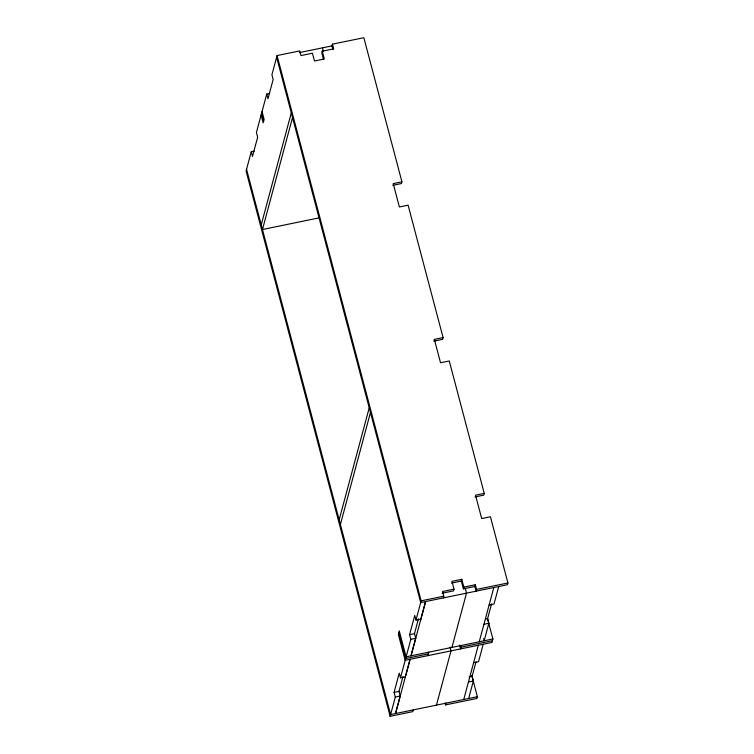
<?xml version="1.0" encoding="UTF-8"?>
<svg xmlns="http://www.w3.org/2000/svg" width="754" height="754" viewBox="0 0 754 754"><rect width="100%" height="100%" fill="white"/><g stroke="black" fill="none" stroke-linecap="round" stroke-linejoin="round"><path stroke-width="1.13" d="M254.183 151.168L251.242 151.771L246.077 171.017L390.148 716.3L412.796 711.635L413.267 709.91M269.678 93.439L266.746 94.052L256.417 132.534L257.651 137.209L252.477 156.446L251.242 151.771M392.73 185.343L401.458 183.542L401.929 181.808L363.852 37.7L332.467 44.156L333.702 48.831L322.241 51.197L324.305 58.982L314.475 61.008L312.42 53.214L300.959 55.579L299.724 50.904L277.076 55.56L271.911 74.806L273.146 79.481L267.981 98.717L266.746 94.052M261.223 224.852L291.289 112.864M292.524 117.539L262.458 229.527L319.545 217.774M322.241 51.197L321.779 52.921L323.541 59.604M332.995 49.632L332.005 45.89L332.467 44.156M339.159 519.826L369.224 407.839M340.393 524.501L370.459 412.504M443.088 337.603L434.361 339.404L433.889 341.138L442.626 339.338L443.088 337.603L408.103 205.182L399.366 206.973L393.192 183.608L401.929 181.808M390.148 716.3L395.313 697.054L394.078 692.379L399.243 673.143L400.478 677.818L405.379 676.809L410.091 659.298L395.511 713.557L400.223 696.046L398.989 691.371L402.947 676.658M400.478 677.818L410.817 639.335L409.582 634.661L414.747 615.415L415.982 620.09L420.873 619.081M415.982 620.09L421.147 600.844L277.076 55.56M420.892 619.081L425.595 601.569L411.005 655.829L415.727 638.318L414.493 633.643L418.442 618.93M427.829 655.641L428.762 652.182M443.333 597.913L443.795 596.188L442.56 591.513L454.021 589.147L451.966 581.362L461.787 579.336L463.842 587.13L463.38 588.865L474.841 586.499L475.303 584.765L463.842 587.13M454.021 589.147L453.559 590.882L442.098 593.238M434.361 339.404L440.534 362.768L449.261 360.978L484.247 493.399L483.785 495.133L475.058 496.933M463.38 588.865L461.325 581.07L461.787 579.336M436.443 705.131L451.015 650.872L450.025 647.13M451.938 647.403L466.509 593.144L465.275 588.469M471.759 675.386L477.386 696.705L476.924 698.44L445.548 704.896L446.01 703.162M461.505 645.433L460.581 648.902L459.591 645.16M475.303 584.765L476.537 589.439L476.076 591.174L474.841 586.499M463.729 699.514L478.309 645.254M479.224 641.786L493.813 587.526M468.658 698.506L473.361 680.994L472.127 676.319L476.076 661.607M483.559 638.515L484.153 640.777L488.856 623.266L487.621 618.591L491.57 603.879M483.229 644.236L478.526 661.748L473.616 662.757M498.724 586.508L494.021 604.02L489.11 605.038M492.89 638.977L491.957 642.446L405.181 660.306L398.319 634.34L399.252 630.872L406.114 656.838L492.89 638.977L487.47 618.487M484.247 493.399L475.52 495.199L481.693 518.564L490.43 516.773L507.923 582.983L507.451 584.718L420.685 602.578L276.614 57.295M299.263 52.629L332.005 45.89M451.495 583.096L461.325 581.07M421.147 600.844L443.795 596.188M476.537 589.439L507.923 582.983M409.582 634.661L414.493 633.643M485.661 618.996L487.621 618.591M410.817 639.335L415.708 638.327M483.945 624.274L488.856 623.266M428.3 653.906L405.652 658.572L398.791 632.606M492.419 640.712L461.043 647.168L460.543 645.301M394.078 692.379L398.989 691.371M469.177 676.922L472.127 676.319M395.313 697.054L400.214 696.046M468.451 682.002L473.361 680.994M477.386 696.705L390.619 714.566L246.549 169.282M322.439 47.86L323.428 51.602M445.048 703.03L445.548 704.896M262.043 111.554L264.098 119.349L263.174 122.808L261.11 115.023M261.581 113.288L263.636 121.083"/></g></svg>
